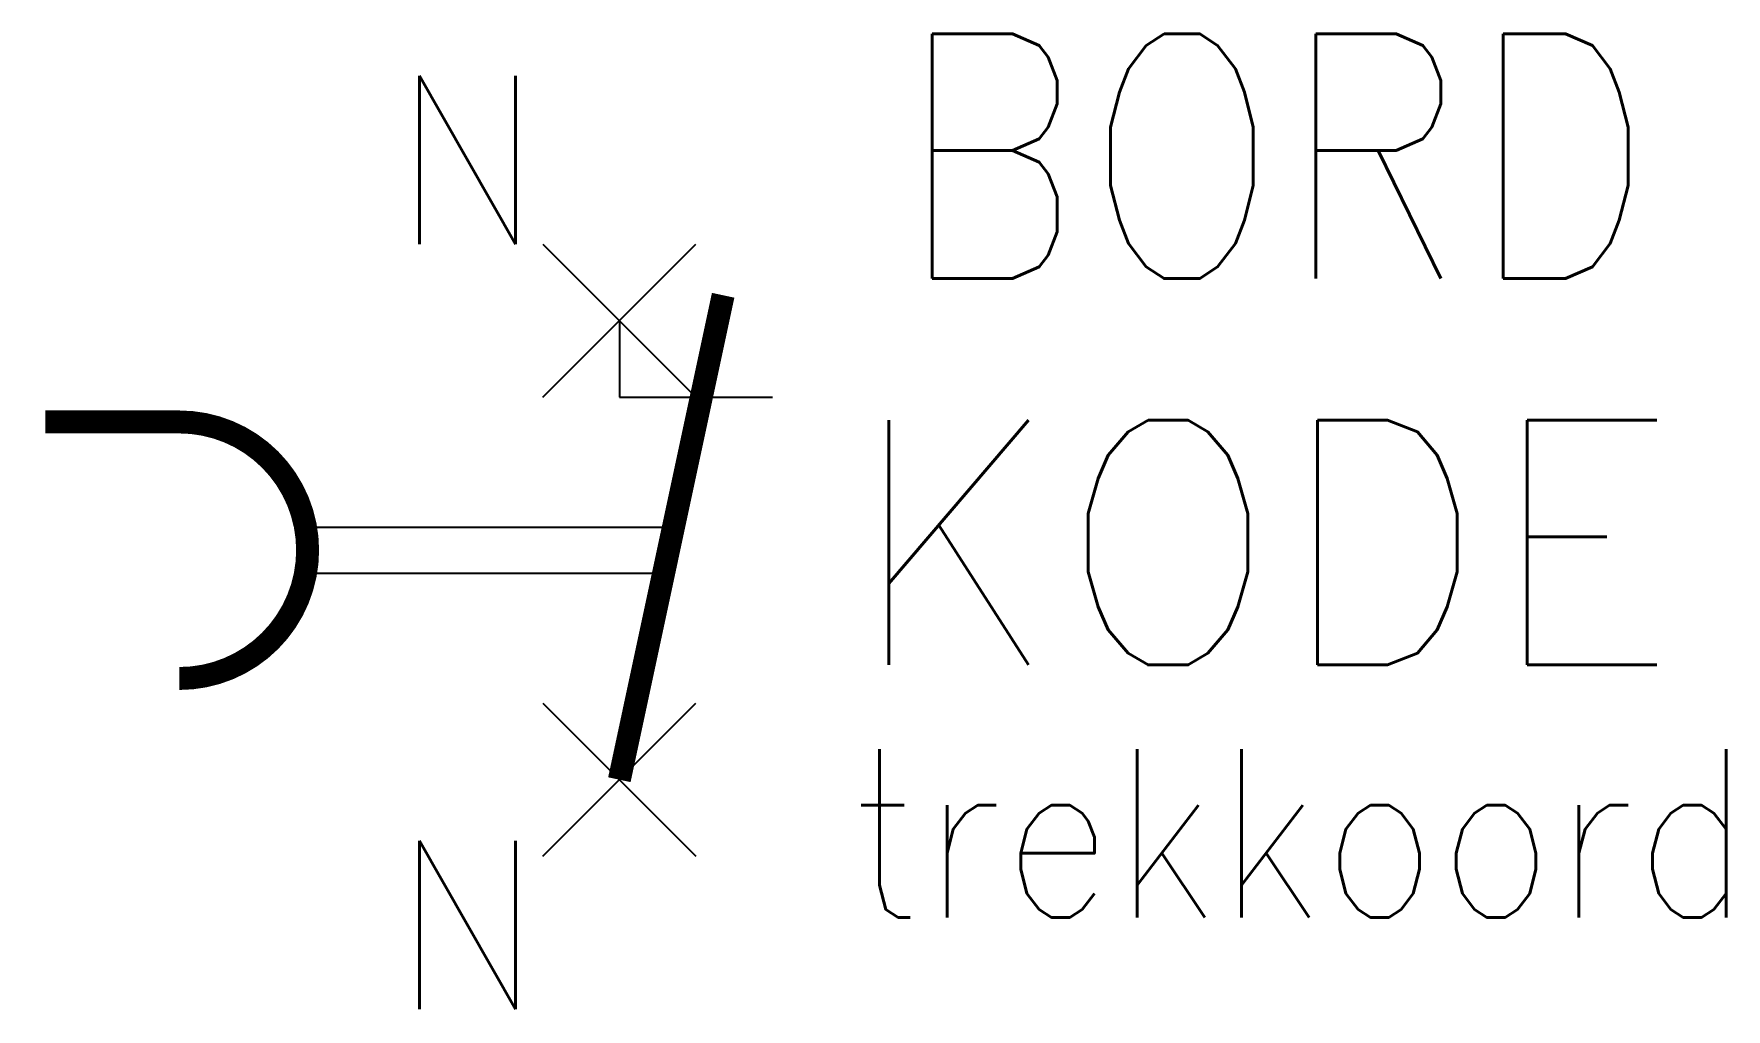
# Model space of a CAD drawing. Extents: x 57.4 to 79.5, y 159 to 171.8.
import ezdxf
from ezdxf.enums import TextEntityAlignment as Align

# ---------------------------------------------------------------- set-up
doc = ezdxf.new("R2010")
doc.units = 0
doc.header["$LTSCALE"] = 6
doc.header["$PDMODE"] = 3
doc.linetypes.add('DASHED', pattern=[0])
for name, color, linetype in [('1', 8, 'CONTINUOUS'), ('10', 8, 'DASHED'), ('11', 30, 'DASHED'), ('12', 30, 'DASHED'), ('C', 7, 'CONTINUOUS')]:
    doc.layers.add(name, color=color, linetype=linetype)
doc.styles.get("Standard").update_dxf_attribs({"font": 'simplex', "width": 0.85})

msp = doc.modelspace()

# ---------------------------------------------------------------- linework, layer by layer
at = {"layer": '1', "color": 0}
for p, q in [((65, 168), (65, 167)), ((65, 167), (67, 167)), ((60.9, 165.3), (65.777, 165.3)), ((60.9, 164.7), (65.5, 164.7))]:
    msp.add_line(p, q, dxfattribs=at)
at = {"layer": '1', "color": 0, "const_width": 0.3}
msp.add_lwpolyline([(65, 162), (66.356, 168.333)], dxfattribs=at)
msp.add_lwpolyline([(59.25, 163.323, 1), (59.25, 166.677), (57.5, 166.677)], format="xyb", dxfattribs=at)
at = {"layer": 'C', "color": 0}
for p in [(65, 168), (65, 162)]:
    msp.add_point(p, dxfattribs=at)

# ---------------------------------------------------------------- texts
at = {"layer": '1', "color": 0, "width": 0.85}
msp.add_text('trekkoord', height=2.2, dxfattribs=at).set_placement((68, 160.2))
at = {"layer": '10', "color": 0, "width": 0.95}
for p in [(64, 169), (64, 159)]:
    msp.add_attdef('N', text='', height=2.2, dxfattribs=at).set_placement(p, align=Align.RIGHT)
at = {"layer": '11', "color": 0, "width": 0.85}
msp.add_attdef('BORD', (68.62, 168.551), '', height=3.2, dxfattribs=at)
at = {"layer": '12', "color": 0, "width": 0.95}
msp.add_attdef('KODE', (68, 163.5), '-S', height=3.2, dxfattribs=at)

doc.saveas('drawing.dxf')
